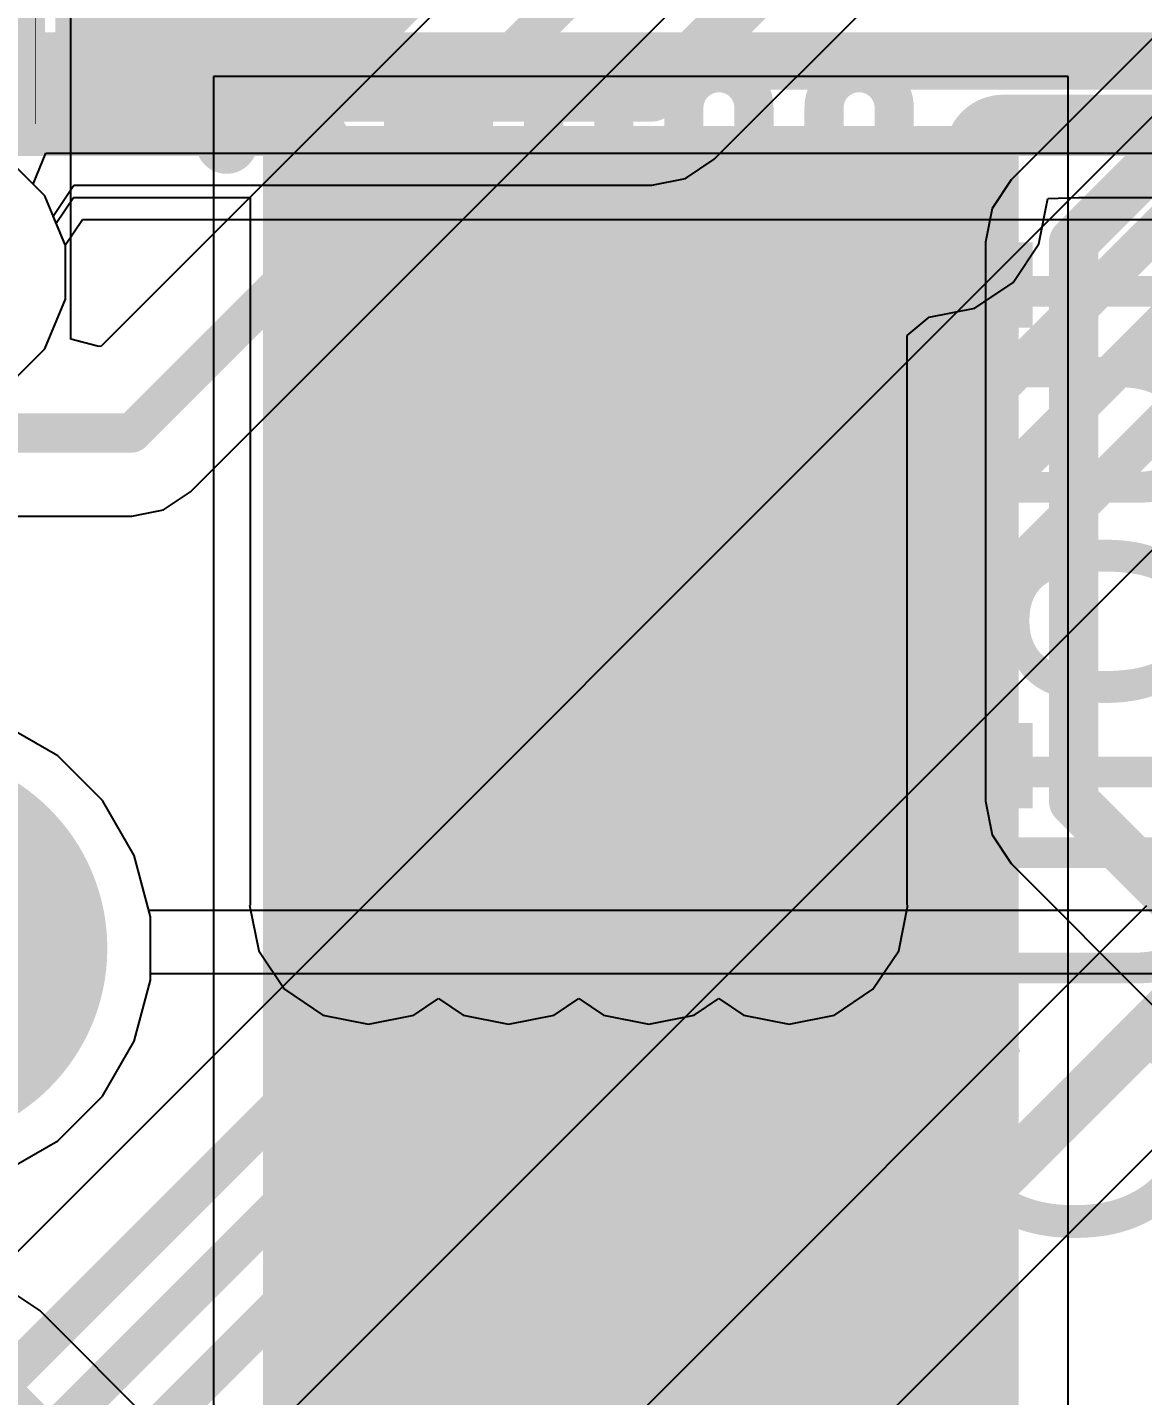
# Model space of a CAD drawing. Header units: inches. Extents: x 0 to 5271, y 0 to 5417.
# Drawn here: x 115.52 to 120.09, y 74.09 to 79.71 of the extents above; entities that cross this region are included whole.
import ezdxf

# ---------------------------------------------------------------- set-up
doc = ezdxf.new("R2010")
doc.units = ezdxf.units.IN
for name, color, linetype in [('Board_Outline', 216, 'Continuous'), ('Bottom Layer', 5, 'Continuous'), ('Bottom Overlay', 54, 'Continuous'), ('Bottom Paste', 16, 'Continuous'), ('Bottom Solder', 6, 'Continuous'), ('L2_GND1', 16, 'Continuous'), ('L3_SIG1', 76, 'Continuous'), ('L4_PWR', 90, 'Continuous'), ('L5_GND2', 156, 'Continuous'), ('L6_SIG2', 130, 'Continuous'), ('L7_GND3', 216, 'Continuous'), ('Pad Holes', 156, 'Continuous'), ('Top Layer', 1, 'Continuous'), ('Top Overlay', 2, 'Continuous'), ('Top Paste', 8, 'Continuous'), ('Top Solder', 216, 'Continuous')]:
    doc.layers.add(name, color=color, linetype=linetype)
doc.styles.add('Arial', font='', dxfattribs={"height": 0.2})
doc.styles.get('Arial').set_extended_font_data('Arial')

# ---------------------------------------------------------------- blocks, each defined once
blk = doc.blocks.new('AS0B826_S78B_7H_23')
at = {"layer": 'Pad Holes'}
h = blk.add_hatch(color=7, dxfattribs=at)
edge = h.paths.add_edge_path()
edge.add_arc((41, 21.881), 0.81, 0, 360)
at = {"layer": 'Top Layer'}
blk.add_hatch(color=1, dxfattribs=at).paths.add_polyline_path([(42.5, 25.206), (45.5, 25.206), (45.5, 20.056), (42.5, 20.056)])
at = {"layer": 'Top Paste'}
blk.add_hatch(color=8, dxfattribs=at).paths.add_polyline_path([(42.5, 25.206), (45.5, 25.206), (45.5, 20.056), (42.5, 20.056)])
at = {"layer": 'Top Solder'}
blk.add_hatch(color=216, dxfattribs=at).paths.add_polyline_path([(42.4492, 25.2568), (45.5508, 25.2568), (45.5508, 20.0052), (42.4492, 20.0052)])
at = {"layer": 'Top Overlay'}
blk.add_lwpolyline([(42.2998, 25.1872, 0.254, 0.254, 0), (42.2998, 26.0811, 0.254, 0.254, 0)], format="xyseb", dxfattribs=at)
blk.add_lwpolyline([(42.2363, 25.1872, 0.127, 0.127, 1), (42.3633, 25.1872, 0.127, 0.127, 1)], format="xyseb", close=True, dxfattribs=at)
blk = doc.blocks.new('R___0402_B_68')
at = {"layer": 'Bottom Layer'}
for points in [[(-0.2413, 0.3175), (-0.2413, -0.3175), (-0.6985, -0.3175), (-0.6985, 0.3175)], [(0.6985, 0.3175), (0.6985, -0.3175), (0.2413, -0.3175), (0.2413, 0.3175)]]:
    blk.add_hatch(color=5, dxfattribs=at).paths.add_polyline_path(points)
at = {"layer": 'Bottom Paste'}
for points in [[(-0.2413, 0.3175), (-0.2413, -0.3175), (-0.6985, -0.3175), (-0.6985, 0.3175)], [(0.6985, 0.3175), (0.6985, -0.3175), (0.2413, -0.3175), (0.2413, 0.3175)]]:
    blk.add_hatch(color=16, dxfattribs=at).paths.add_polyline_path(points)
at = {"layer": 'Bottom Solder'}
for points in [[(-0.1863, 0.3725), (-0.1863, -0.3725), (-0.7535, -0.3725), (-0.7535, 0.3725)], [(0.7535, 0.3725), (0.7535, -0.3725), (0.1863, -0.3725), (0.1863, 0.3725)]]:
    blk.add_hatch(color=6, dxfattribs=at).paths.add_polyline_path(points)
at = {"layer": 'Bottom Overlay'}
for points in [[(-0.7874, -0.4064, 0.127, 0.127, 0), (-0.7874, 0.4064, 0.127, 0.127, 0)], [(0.7874, 0.4064, 0.127, 0.127, 0), (-0.7874, 0.4064, 0.127, 0.127, 0)], [(0.7874, -0.4064, 0.127, 0.127, 0), (0.7874, 0.4064, 0.127, 0.127, 0)], [(0.8128, 0.4318, 0.00323, 0.00323, 0), (-0.8128, 0.4318, 0.00323, 0.00323, 0)], [(0.7874, -0.4064, 0.127, 0.127, 0), (-0.7874, -0.4064, 0.127, 0.127, 0)]]:
    blk.add_lwpolyline(points, format="xyseb", dxfattribs=at)
for points in [[(-0.8192, 0.4064, 0.0635, 0.0635, 1), (-0.7557, 0.4064, 0.0635, 0.0635, 1)], [(-0.8192, 0.4064, 0.0635, 0.0635, 1), (-0.7557, 0.4064, 0.0635, 0.0635, 1)], [(0.7556, 0.4064, 0.0635, 0.0635, 1), (0.8191, 0.4064, 0.0635, 0.0635, 1)], [(0.7556, 0.4064, 0.0635, 0.0635, 1), (0.8191, 0.4064, 0.0635, 0.0635, 1)], [(-0.8136, 0.4318, 0.00161, 0.00161, 1), (-0.812, 0.4318, 0.00161, 0.00161, 1)], [(0.812, 0.4318, 0.00161, 0.00161, 1), (0.8136, 0.4318, 0.00161, 0.00161, 1)], [(-0.8192, -0.4064, 0.0635, 0.0635, 1), (-0.7557, -0.4064, 0.0635, 0.0635, 1)], [(-0.8192, -0.4064, 0.0635, 0.0635, 1), (-0.7557, -0.4064, 0.0635, 0.0635, 1)], [(0.7556, -0.4064, 0.0635, 0.0635, 1), (0.8191, -0.4064, 0.0635, 0.0635, 1)], [(0.7556, -0.4064, 0.0635, 0.0635, 1), (0.8191, -0.4064, 0.0635, 0.0635, 1)]]:
    blk.add_lwpolyline(points, format="xyseb", close=True, dxfattribs=at)
blk = doc.blocks.new('CAP_0402_B_589')
at = {"layer": 'Bottom Layer'}
for points in [[(-0.2413, 0.3175), (-0.2413, -0.3175), (-0.6985, -0.3175), (-0.6985, 0.3175)], [(0.6985, 0.3175), (0.6985, -0.3175), (0.2413, -0.3175), (0.2413, 0.3175)]]:
    blk.add_hatch(color=5, dxfattribs=at).paths.add_polyline_path(points)
at = {"layer": 'Bottom Paste'}
for points in [[(-0.2413, 0.3175), (-0.2413, -0.3175), (-0.6985, -0.3175), (-0.6985, 0.3175)], [(0.6985, 0.3175), (0.6985, -0.3175), (0.2413, -0.3175), (0.2413, 0.3175)]]:
    blk.add_hatch(color=16, dxfattribs=at).paths.add_polyline_path(points)
at = {"layer": 'Bottom Solder'}
for points in [[(-0.1813, 0.3775), (-0.1813, -0.3775), (-0.7585, -0.3775), (-0.7585, 0.3775)], [(0.7585, 0.3775), (0.7585, -0.3775), (0.1813, -0.3775), (0.1813, 0.3775)]]:
    blk.add_hatch(color=6, dxfattribs=at).paths.add_polyline_path(points)
at = {"layer": 'Bottom Overlay'}
for points in [[(-0.7874, 0.4064, 0.127, 0.127, 0), (-0.2794, 0.4064, 0.127, 0.127, 0)], [(-0.7874, 0.4064, 0.127, 0.127, 0), (-0.7874, -0.4064, 0.127, 0.127, 0)], [(0.2794, 0.4064, 0.127, 0.127, 0), (0.7874, 0.4064, 0.127, 0.127, 0)], [(0.7874, 0.4064, 0.127, 0.127, 0), (0.7874, -0.4064, 0.127, 0.127, 0)], [(-0.7874, -0.4064, 0.127, 0.127, 0), (-0.2794, -0.4064, 0.127, 0.127, 0)], [(0.2794, -0.4064, 0.127, 0.127, 0), (0.7874, -0.4064, 0.127, 0.127, 0)]]:
    blk.add_lwpolyline(points, format="xyseb", dxfattribs=at)
for points in [[(-0.8191, 0.4064, 0.0635, 0.0635, 1), (-0.7556, 0.4064, 0.0635, 0.0635, 1)], [(-0.8191, 0.4064, 0.0635, 0.0635, 1), (-0.7556, 0.4064, 0.0635, 0.0635, 1)], [(-0.3111, 0.4064, 0.0635, 0.0635, 1), (-0.2476, 0.4064, 0.0635, 0.0635, 1)], [(0.2477, 0.4064, 0.0635, 0.0635, 1), (0.3112, 0.4064, 0.0635, 0.0635, 1)], [(0.7557, 0.4064, 0.0635, 0.0635, 1), (0.8192, 0.4064, 0.0635, 0.0635, 1)], [(0.7557, 0.4064, 0.0635, 0.0635, 1), (0.8192, 0.4064, 0.0635, 0.0635, 1)], [(-0.8191, -0.4064, 0.0635, 0.0635, 1), (-0.7556, -0.4064, 0.0635, 0.0635, 1)], [(-0.8191, -0.4064, 0.0635, 0.0635, 1), (-0.7556, -0.4064, 0.0635, 0.0635, 1)], [(-0.3111, -0.4064, 0.0635, 0.0635, 1), (-0.2476, -0.4064, 0.0635, 0.0635, 1)], [(0.2477, -0.4064, 0.0635, 0.0635, 1), (0.3112, -0.4064, 0.0635, 0.0635, 1)], [(0.7557, -0.4064, 0.0635, 0.0635, 1), (0.8192, -0.4064, 0.0635, 0.0635, 1)], [(0.7557, -0.4064, 0.0635, 0.0635, 1), (0.8192, -0.4064, 0.0635, 0.0635, 1)]]:
    blk.add_lwpolyline(points, format="xyseb", close=True, dxfattribs=at)

msp = doc.modelspace()

# ---------------------------------------------------------------- linework, layer by layer
at = {"layer": 'Bottom Layer'}
for p, q in [((116.1858, 77.8004), (119.8196, 81.4342)), ((118.3363, 80.9152), (115.8174, 78.3963)), ((115.6951, 78.4271), (115.6951, 79.8828)), ((120.2455, 79.7711), (119.5554, 79.081)), ((119.5554, 79.081), (119.4768, 78.9633)), ((119.4768, 78.9633), (119.4492, 78.8246)), ((119.4492, 78.8246), (119.4492, 78.8246)), ((119.4492, 78.8246), (119.4492, 76.5302)), ((115.8047, 78.3977), (115.6951, 78.4271)), ((115.8174, 78.3963), (115.8047, 78.3977)), ((116.0752, 77.7265), (116.1858, 77.8004)), ((114.745, 77.7005), (115.9448, 77.7005)), ((115.9448, 77.7005), (116.0752, 77.7265)), ((115.6409, 76.7164), (115.4156, 76.8464)), ((115.8248, 76.5325), (115.6409, 76.7164)), ((115.9549, 76.3072), (115.8248, 76.5325)), ((119.4492, 76.5302), (119.4492, 76.5302)), ((119.4492, 76.5302), (119.4768, 76.3915)), ((119.4768, 76.3915), (119.5554, 76.2738)), ((116.0222, 76.056), (115.9549, 76.3072)), ((119.5554, 76.2738), (120.1564, 75.6729)), ((116.0222, 75.7959), (116.0222, 76.056)), ((115.9549, 75.5447), (116.0222, 75.7959)), ((115.8248, 75.3194), (115.9549, 75.5447)), ((115.6409, 75.1355), (115.8248, 75.3194)), ((115.4156, 75.0055), (115.6409, 75.1355))]:
    msp.add_line(p, q, dxfattribs=at)
for points in [[(115.9448, 78.0415, 0.1608, 0.1608, 0), (119.5785, 81.6752, 0.1608, 0.1608, 0)], [(116.8144, 79.6542, 0.3048, 0.3048, 0), (117.221, 80.0608, 0.3048, 0.3048, 0)], [(116.1007, 79.6542, 0.3048, 0.3048, 0), (116.8144, 79.6542, 0.3048, 0.3048, 0)], [(119.8118, 78.8246, 0.2032, 0.2032, 0), (120.5019, 79.5147, 0.2032, 0.2032, 0)], [(119.8118, 76.5302, 0.2032, 0.2032, 0), (119.8118, 78.8246, 0.2032, 0.2032, 0)], [(113.5651, 78.0415, 0.1608, 0.1608, 0), (115.9448, 78.0415, 0.1608, 0.1608, 0)], [(119.8118, 76.5302, 0.2032, 0.2032, 0), (120.4128, 75.9292, 0.2032, 0.2032, 0)]]:
    msp.add_lwpolyline(points, format="xyseb", dxfattribs=at)
for points in [[(116.0245, 79.6542, 0.1524, 0.1524, 1), (116.1769, 79.6542, 0.1524, 0.1524, 1)], [(116.7382, 79.6542, 0.1524, 0.1524, 1), (116.8906, 79.6542, 0.1524, 0.1524, 1)], [(116.7382, 79.6542, 0.1524, 0.1524, 1), (116.8906, 79.6542, 0.1524, 0.1524, 1)], [(119.761, 78.8246, 0.1016, 0.1016, 1), (119.8626, 78.8246, 0.1016, 0.1016, 1)], [(119.761, 78.8246, 0.1016, 0.1016, 1), (119.8626, 78.8246, 0.1016, 0.1016, 1)], [(115.9046, 78.0415, 0.0804, 0.0804, 1), (115.985, 78.0415, 0.0804, 0.0804, 1)], [(115.9046, 78.0415, 0.0804, 0.0804, 1), (115.985, 78.0415, 0.0804, 0.0804, 1)], [(119.761, 76.5302, 0.1016, 0.1016, 1), (119.8626, 76.5302, 0.1016, 0.1016, 1)], [(119.761, 76.5302, 0.1016, 0.1016, 1), (119.8626, 76.5302, 0.1016, 0.1016, 1)]]:
    msp.add_lwpolyline(points, format="xyseb", close=True, dxfattribs=at)
at = {"layer": 'L2_GND1'}
for p, q in [((121.638, 80.8439), (114.9728, 74.1787)), ((118.3364, 79.1648), (119.2434, 80.0718)), ((118.2187, 79.0862), (118.3364, 79.1648)), ((118.08, 79.0586), (118.2187, 79.0862)), ((115.6226, 78.9316), (115.7074, 79.0586)), ((115.7074, 79.0586), (118.08, 79.0586)), ((118.08, 79.0586), (118.08, 79.0586)), ((115.6726, 78.8108), (115.6226, 78.9316)), ((115.6726, 78.5904), (115.6726, 78.8108)), ((115.5883, 78.3868), (115.6726, 78.5904)), ((115.4324, 78.2309), (115.5883, 78.3868)), ((115.0603, 72.4879), (120.304, 77.7316)), ((115.6409, 76.7164), (115.4156, 76.8464)), ((115.8248, 76.5325), (115.6409, 76.7164)), ((115.9549, 76.3072), (115.8248, 76.5325)), ((116.0222, 76.056), (115.9549, 76.3072)), ((116.0222, 75.7959), (116.0222, 76.056)), ((115.9549, 75.5447), (116.0222, 75.7959)), ((115.8248, 75.3194), (115.9549, 75.5447)), ((115.6409, 75.1355), (115.8248, 75.3194)), ((115.4156, 75.0055), (115.6409, 75.1355))]:
    msp.add_line(p, q, dxfattribs=at)
for points in [[(115.114, 73.8378, 0.1608, 0.1608, 0), (123.5915, 82.3153, 0.1608, 0.1608, 0)], [(114.4796, 72.7964, 0.1608, 0.1608, 0), (123.7107, 82.0275, 0.1608, 0.1608, 0)], [(114.5776, 72.4874, 0.1608, 0.1608, 0), (123.8299, 81.7397, 0.1608, 0.1608, 0)], [(118.08, 79.4212, 0.2032, 0.2032, 0), (118.987, 80.3282, 0.2032, 0.2032, 0)], [(96.2628, 79.4212, 0.2032, 0.2032, 0), (118.08, 79.4212, 0.2032, 0.2032, 0)]]:
    msp.add_lwpolyline(points, format="xyseb", dxfattribs=at)
msp.add_lwpolyline([(118.0292, 79.4212, 0.1016, 0.1016, 1), (118.1308, 79.4212, 0.1016, 0.1016, 1)], format="xyseb", close=True, dxfattribs=at)
msp.add_lwpolyline([(118.0292, 79.4212, 0.1016, 0.1016, 1), (118.1308, 79.4212, 0.1016, 0.1016, 1)], format="xyseb", close=True, dxfattribs=at)
at = {"layer": 'L3_SIG1'}
for p, q in [((115.5883, 79.0144), (115.4324, 79.1703)), ((115.6726, 78.8108), (115.5883, 79.0144)), ((115.6726, 78.5904), (115.6726, 78.8108)), ((115.5883, 78.3868), (115.6726, 78.5904)), ((115.4324, 78.2309), (115.5883, 78.3868)), ((115.6409, 76.7164), (115.4156, 76.8464)), ((115.8248, 76.5325), (115.6409, 76.7164)), ((115.9549, 76.3072), (115.8248, 76.5325)), ((116.0222, 76.056), (115.9549, 76.3072)), ((116.0222, 75.7959), (116.0222, 76.056)), ((115.9549, 75.5447), (116.0222, 75.7959)), ((115.8248, 75.3194), (115.9549, 75.5447)), ((115.6409, 75.1355), (115.8248, 75.3194)), ((115.4156, 75.0055), (115.6409, 75.1355))]:
    msp.add_line(p, q, dxfattribs=at)
at = {"layer": 'L4_PWR'}
for p, q in [((115.5883, 79.0144), (115.4324, 79.1703)), ((115.6726, 78.8108), (115.5883, 79.0144)), ((115.6726, 78.5904), (115.6726, 78.8108)), ((115.5883, 78.3868), (115.6726, 78.5904)), ((115.4324, 78.2309), (115.5883, 78.3868)), ((115.6409, 76.7164), (115.4156, 76.8464)), ((115.8248, 76.5325), (115.6409, 76.7164)), ((115.9549, 76.3072), (115.8248, 76.5325)), ((116.0153, 76.0818), (115.9549, 76.3072)), ((122.0452, 76.0818), (116.0153, 76.0818)), ((116.0222, 75.7959), (116.0222, 75.8228)), ((116.0222, 75.8228), (122.0452, 75.8228)), ((115.9549, 75.5447), (116.0222, 75.7959)), ((115.8248, 75.3194), (115.9549, 75.5447)), ((115.6409, 75.1355), (115.8248, 75.3194)), ((115.4156, 75.0055), (115.6409, 75.1355))]:
    msp.add_line(p, q, dxfattribs=at)
at = {"layer": 'L5_GND2'}
for p, q in [((115.5395, 79.0632), (115.5921, 79.1902)), ((115.5921, 79.1902), (130.8182, 79.1902)), ((115.5883, 79.0144), (115.5395, 79.0632)), ((115.6726, 78.8108), (115.5883, 79.0144)), ((115.6726, 78.5904), (115.6726, 78.8108)), ((115.5883, 78.3868), (115.6726, 78.5904)), ((115.4324, 78.2309), (115.5883, 78.3868)), ((115.6409, 76.7164), (115.4156, 76.8464)), ((115.8248, 76.5325), (115.6409, 76.7164)), ((115.9549, 76.3072), (115.8248, 76.5325)), ((116.0222, 76.056), (115.9549, 76.3072)), ((116.0222, 75.7959), (116.0222, 76.056)), ((115.9549, 75.5447), (116.0222, 75.7959)), ((115.8248, 75.3194), (115.9549, 75.5447)), ((115.6409, 75.1355), (115.8248, 75.3194)), ((115.4156, 75.0055), (115.6409, 75.1355))]:
    msp.add_line(p, q, dxfattribs=at)
msp.add_lwpolyline([(94.8944, 79.5528, 0.2032, 0.2032, 0), (135.8096, 79.5528, 0.2032, 0.2032, 0)], format="xyseb", dxfattribs=at)
at = {"layer": 'L6_SIG2'}
for p, q in [((115.6344, 78.9031), (115.705, 79.0087)), ((115.705, 79.0087), (116.4315, 79.0087)), ((116.4315, 79.0087), (116.4315, 76.1028)), ((119.6691, 78.8175), (119.7062, 79.0041)), ((119.7062, 79.0041), (119.8313, 79.0087)), ((119.8313, 79.0087), (129.6924, 79.0087)), ((115.6726, 78.8108), (115.6344, 78.9031)), ((115.6726, 78.5904), (115.6726, 78.8108)), ((119.5634, 78.6593), (119.6691, 78.8175)), ((119.4052, 78.5536), (119.5634, 78.6593)), ((115.5883, 78.3868), (115.6726, 78.5904)), ((119.2186, 78.5164), (119.4052, 78.5536)), ((119.1279, 78.442), (119.2186, 78.5164)), ((119.1279, 76.1028), (119.1279, 78.442)), ((115.4324, 78.2309), (115.5883, 78.3868)), ((115.6409, 76.7164), (115.4156, 76.8464)), ((115.8248, 76.5325), (115.6409, 76.7164)), ((115.9549, 76.3072), (115.8248, 76.5325)), ((116.0222, 76.056), (115.9549, 76.3072)), ((116.4315, 76.1028), (116.4287, 76.1028)), ((116.4287, 76.1028), (116.4658, 75.9162)), ((119.0936, 75.9162), (119.1307, 76.1028)), ((119.1307, 76.1028), (119.1279, 76.1028)), ((116.0222, 75.7959), (116.0222, 76.056)), ((116.4658, 75.9162), (116.5715, 75.758)), ((118.9878, 75.758), (119.0936, 75.9162)), ((115.9549, 75.5447), (116.0222, 75.7959)), ((116.5715, 75.758), (116.7297, 75.6522)), ((117.1029, 75.6522), (117.2041, 75.7198)), ((117.2041, 75.7198), (117.3053, 75.6522)), ((117.6785, 75.6522), (117.7797, 75.7198)), ((117.7797, 75.7198), (117.8808, 75.6522)), ((118.2541, 75.6522), (118.3552, 75.7198)), ((118.3552, 75.7198), (118.4564, 75.6522)), ((118.8296, 75.6522), (118.9878, 75.758)), ((116.7297, 75.6522), (116.9163, 75.6151)), ((116.9163, 75.6151), (117.1029, 75.6522)), ((117.3053, 75.6522), (117.4919, 75.6151)), ((117.4919, 75.6151), (117.6785, 75.6522)), ((117.8808, 75.6522), (118.0675, 75.6151)), ((118.0675, 75.6151), (118.2541, 75.6522)), ((118.4564, 75.6522), (118.643, 75.6151)), ((118.643, 75.6151), (118.8296, 75.6522)), ((115.8248, 75.3194), (115.9549, 75.5447)), ((115.6409, 75.1355), (115.8248, 75.3194)), ((115.4156, 75.0055), (115.6409, 75.1355))]:
    msp.add_line(p, q, dxfattribs=at)
for points in [[(117.0602, 79.3762, 0.1608, 0.1608, -1), (117.348, 79.3762, 0.1608, 0.1608, 0)], [(117.6358, 79.3762, 0.1608, 0.1608, -1), (117.9236, 79.3762, 0.1608, 0.1608, 0)], [(118.2113, 79.3764, 0.1608, 0.1608, -1), (118.4991, 79.3764, 0.1608, 0.1608, 0)], [(118.7869, 79.3767, 0.1608, 0.1608, -1), (119.0747, 79.3767, 0.1608, 0.1608, 0)], [(114.6059, 79.3496, 0.1608, 0.1608, 0), (116.2435, 79.3496, 0.1608, 0.1608, 0)], [(116.2435, 79.3496, 0.1608, 0.1608, 0), (116.6117, 79.3496, 0.1608, 0.1608, 0)], [(116.6117, 79.3496, 0.1608, 0.1608, -0.414214), (116.7724, 79.1888, 0.1608, 0.1608, 0)], [(117.0602, 76.1028, 0.1608, 0.1608, 0), (117.0602, 79.3762, 0.1608, 0.1608, 0)], [(117.348, 76.1028, 0.1608, 0.1608, 0), (117.348, 79.3762, 0.1608, 0.1608, 0)], [(117.6358, 76.1028, 0.1608, 0.1608, 0), (117.6358, 79.3762, 0.1608, 0.1608, 0)], [(117.9236, 76.1028, 0.1608, 0.1608, 0), (117.9236, 79.3762, 0.1608, 0.1608, 0)], [(118.2113, 76.1028, 0.1608, 0.1608, 0), (118.2113, 79.3764, 0.1608, 0.1608, 0)], [(118.4991, 76.1028, 0.1608, 0.1608, 0), (118.4991, 79.3764, 0.1608, 0.1608, 0)], [(118.7869, 76.1028, 0.1608, 0.1608, 0), (118.7869, 79.3767, 0.1608, 0.1608, 0)], [(119.0747, 79.0041, 0.1608, 0.1608, 0), (119.0747, 79.3767, 0.1608, 0.1608, 0)], [(119.3625, 79.1888, 0.1608, 0.1608, -0.414214), (119.5233, 79.3496, 0.1608, 0.1608, 0)], [(119.5233, 79.3496, 0.1608, 0.1608, 0), (121.0581, 79.3496, 0.1608, 0.1608, 0)], [(116.7724, 76.1028, 0.1608, 0.1608, 0), (116.7724, 79.1888, 0.1608, 0.1608, 0)], [(119.3625, 79.0041, 0.1608, 0.1608, 0), (119.3625, 79.1888, 0.1608, 0.1608, 0)], [(119.3625, 79.0041, 0.1608, 0.1608, -1), (119.0747, 79.0041, 0.1608, 0.1608, 0)], [(117.0602, 76.1028, 0.1608, 0.1608, -1), (116.7724, 76.1028, 0.1608, 0.1608, 0)], [(117.6358, 76.1028, 0.1608, 0.1608, -1), (117.348, 76.1028, 0.1608, 0.1608, 0)], [(118.2113, 76.1028, 0.1608, 0.1608, -1), (117.9236, 76.1028, 0.1608, 0.1608, 0)], [(118.7869, 76.1028, 0.1608, 0.1608, -1), (118.4991, 76.1028, 0.1608, 0.1608, 0)]]:
    msp.add_lwpolyline(points, format="xyseb", dxfattribs=at)
for points in [[(116.2033, 79.3496, 0.0804, 0.0804, 1), (116.2837, 79.3496, 0.0804, 0.0804, 1)], [(116.2033, 79.3496, 0.0804, 0.0804, 1), (116.2837, 79.3496, 0.0804, 0.0804, 1)], [(116.5715, 79.3496, 0.0804, 0.0804, 1), (116.6518, 79.3496, 0.0804, 0.0804, 1)], [(116.5715, 79.3496, 0.0804, 0.0804, 1), (116.6518, 79.3496, 0.0804, 0.0804, 1)], [(117.02, 79.3762, 0.0804, 0.0804, 1), (117.1004, 79.3762, 0.0804, 0.0804, 1)], [(117.02, 79.3762, 0.0804, 0.0804, 1), (117.1004, 79.3762, 0.0804, 0.0804, 1)], [(117.3078, 79.3762, 0.0804, 0.0804, 1), (117.3882, 79.3762, 0.0804, 0.0804, 1)], [(117.3078, 79.3762, 0.0804, 0.0804, 1), (117.3882, 79.3762, 0.0804, 0.0804, 1)], [(117.5956, 79.3762, 0.0804, 0.0804, 1), (117.676, 79.3762, 0.0804, 0.0804, 1)], [(117.5956, 79.3762, 0.0804, 0.0804, 1), (117.676, 79.3762, 0.0804, 0.0804, 1)], [(117.8834, 79.3762, 0.0804, 0.0804, 1), (117.9638, 79.3762, 0.0804, 0.0804, 1)], [(117.8834, 79.3762, 0.0804, 0.0804, 1), (117.9638, 79.3762, 0.0804, 0.0804, 1)], [(118.1712, 79.3764, 0.0804, 0.0804, 1), (118.2515, 79.3764, 0.0804, 0.0804, 1)], [(118.1712, 79.3764, 0.0804, 0.0804, 1), (118.2515, 79.3764, 0.0804, 0.0804, 1)], [(118.4589, 79.3764, 0.0804, 0.0804, 1), (118.5393, 79.3764, 0.0804, 0.0804, 1)], [(118.4589, 79.3764, 0.0804, 0.0804, 1), (118.5393, 79.3764, 0.0804, 0.0804, 1)], [(118.7467, 79.3767, 0.0804, 0.0804, 1), (118.8271, 79.3767, 0.0804, 0.0804, 1)], [(118.7467, 79.3767, 0.0804, 0.0804, 1), (118.8271, 79.3767, 0.0804, 0.0804, 1)], [(119.0345, 79.3767, 0.0804, 0.0804, 1), (119.1149, 79.3767, 0.0804, 0.0804, 1)], [(119.0345, 79.3767, 0.0804, 0.0804, 1), (119.1149, 79.3767, 0.0804, 0.0804, 1)], [(119.4831, 79.3496, 0.0804, 0.0804, 1), (119.5635, 79.3496, 0.0804, 0.0804, 1)], [(119.4831, 79.3496, 0.0804, 0.0804, 1), (119.5635, 79.3496, 0.0804, 0.0804, 1)], [(116.7322, 79.1888, 0.0804, 0.0804, 1), (116.8126, 79.1888, 0.0804, 0.0804, 1)], [(116.7322, 79.1888, 0.0804, 0.0804, 1), (116.8126, 79.1888, 0.0804, 0.0804, 1)], [(119.3223, 79.1888, 0.0804, 0.0804, 1), (119.4027, 79.1888, 0.0804, 0.0804, 1)], [(119.3223, 79.1888, 0.0804, 0.0804, 1), (119.4027, 79.1888, 0.0804, 0.0804, 1)], [(119.0345, 79.0041, 0.0804, 0.0804, 1), (119.1149, 79.0041, 0.0804, 0.0804, 1)], [(119.0345, 79.0041, 0.0804, 0.0804, 1), (119.1149, 79.0041, 0.0804, 0.0804, 1)], [(119.3223, 79.0041, 0.0804, 0.0804, 1), (119.4027, 79.0041, 0.0804, 0.0804, 1)], [(119.3223, 79.0041, 0.0804, 0.0804, 1), (119.4027, 79.0041, 0.0804, 0.0804, 1)], [(116.7322, 76.1028, 0.0804, 0.0804, 1), (116.8126, 76.1028, 0.0804, 0.0804, 1)], [(116.7322, 76.1028, 0.0804, 0.0804, 1), (116.8126, 76.1028, 0.0804, 0.0804, 1)], [(117.02, 76.1028, 0.0804, 0.0804, 1), (117.1004, 76.1028, 0.0804, 0.0804, 1)], [(117.02, 76.1028, 0.0804, 0.0804, 1), (117.1004, 76.1028, 0.0804, 0.0804, 1)], [(117.3078, 76.1028, 0.0804, 0.0804, 1), (117.3882, 76.1028, 0.0804, 0.0804, 1)], [(117.3078, 76.1028, 0.0804, 0.0804, 1), (117.3882, 76.1028, 0.0804, 0.0804, 1)], [(117.5956, 76.1028, 0.0804, 0.0804, 1), (117.676, 76.1028, 0.0804, 0.0804, 1)], [(117.5956, 76.1028, 0.0804, 0.0804, 1), (117.676, 76.1028, 0.0804, 0.0804, 1)], [(117.8834, 76.1028, 0.0804, 0.0804, 1), (117.9638, 76.1028, 0.0804, 0.0804, 1)], [(117.8834, 76.1028, 0.0804, 0.0804, 1), (117.9638, 76.1028, 0.0804, 0.0804, 1)], [(118.1712, 76.1028, 0.0804, 0.0804, 1), (118.2515, 76.1028, 0.0804, 0.0804, 1)], [(118.1712, 76.1028, 0.0804, 0.0804, 1), (118.2515, 76.1028, 0.0804, 0.0804, 1)], [(118.4589, 76.1028, 0.0804, 0.0804, 1), (118.5393, 76.1028, 0.0804, 0.0804, 1)], [(118.4589, 76.1028, 0.0804, 0.0804, 1), (118.5393, 76.1028, 0.0804, 0.0804, 1)], [(118.7467, 76.1028, 0.0804, 0.0804, 1), (118.8271, 76.1028, 0.0804, 0.0804, 1)], [(118.7467, 76.1028, 0.0804, 0.0804, 1), (118.8271, 76.1028, 0.0804, 0.0804, 1)]]:
    msp.add_lwpolyline(points, format="xyseb", close=True, dxfattribs=at)
at = {"layer": 'L7_GND3'}
for p, q in [((115.6718, 78.8128), (115.7423, 78.9184)), ((115.7423, 78.9184), (121.5677, 78.9184)), ((115.6726, 78.8108), (115.6718, 78.8128)), ((115.6726, 78.5904), (115.6726, 78.8108)), ((115.5883, 78.3868), (115.6726, 78.5904)), ((115.4324, 78.2309), (115.5883, 78.3868)), ((115.6409, 76.7164), (115.4156, 76.8464)), ((115.8248, 76.5325), (115.6409, 76.7164)), ((115.9549, 76.3072), (115.8248, 76.5325)), ((116.0222, 76.056), (115.9549, 76.3072)), ((116.0222, 75.7959), (116.0222, 76.056)), ((120.1112, 76.1008), (117.2964, 73.286)), ((115.9549, 75.5447), (116.0222, 75.7959)), ((115.8248, 75.3194), (115.9549, 75.5447)), ((115.6409, 75.1355), (115.8248, 75.3194)), ((117.7875, 72.7516), (120.3063, 75.2704)), ((115.4156, 75.0055), (115.6409, 75.1355))]:
    msp.add_line(p, q, dxfattribs=at)
for points in [[(89.9126, 79.6356, 0.1016, 0.1016, 0), (120.0587, 79.6356, 0.1016, 0.1016, 0)], [(120.0587, 79.6356, 0.1016, 0.1016, 0), (121.5677, 79.6356, 0.1016, 0.1016, 0)], [(88.0139, 79.2292, 0.1016, 0.1016, 0), (120.0587, 79.2292, 0.1016, 0.1016, 0)], [(120.0587, 79.2292, 0.1016, 0.1016, 0), (121.5677, 79.2292, 0.1016, 0.1016, 0)], [(117.4466, 72.9234, 0.2032, 0.2032, 0), (120.3676, 75.8444, 0.2032, 0.2032, 0)]]:
    msp.add_lwpolyline(points, format="xyseb", dxfattribs=at)
for points in [[(120.0333, 79.6356, 0.0508, 0.0508, 1), (120.0841, 79.6356, 0.0508, 0.0508, 1)], [(120.0333, 79.6356, 0.0508, 0.0508, 1), (120.0841, 79.6356, 0.0508, 0.0508, 1)], [(120.0333, 79.2292, 0.0508, 0.0508, 1), (120.0841, 79.2292, 0.0508, 0.0508, 1)], [(120.0333, 79.2292, 0.0508, 0.0508, 1), (120.0841, 79.2292, 0.0508, 0.0508, 1)]]:
    msp.add_lwpolyline(points, format="xyseb", close=True, dxfattribs=at)
at = {"layer": 'Top Layer'}
for p, q in [((119.7884, 79.505), (116.2804, 79.505)), ((116.2804, 79.505), (116.2804, 73.9543)), ((119.7884, 73.847), (119.7884, 79.505)), ((115.5883, 79.0144), (115.4324, 79.1703)), ((115.6726, 78.8108), (115.5883, 79.0144)), ((115.6726, 78.5904), (115.6726, 78.8108)), ((115.5883, 78.3868), (115.6726, 78.5904)), ((115.4324, 78.2309), (115.5883, 78.3868)), ((115.6409, 76.7164), (115.4156, 76.8464)), ((115.8248, 76.5325), (115.6409, 76.7164)), ((115.9549, 76.3072), (115.8248, 76.5325)), ((116.0222, 76.056), (115.9549, 76.3072)), ((116.0222, 75.7959), (116.0222, 76.056)), ((115.9549, 75.5447), (116.0222, 75.7959)), ((115.8248, 75.3194), (115.9549, 75.5447)), ((115.6409, 75.1355), (115.8248, 75.3194)), ((115.4156, 75.0055), (115.6409, 75.1355)), ((115.5668, 74.4396), (115.4562, 74.5135)), ((116.1534, 73.853), (115.5668, 74.4396))]:
    msp.add_line(p, q, dxfattribs=at)
msp.add_lwpolyline([(115.3257, 74.1985, 0.1608, 0.1608, 0), (116.6857, 72.8386, 0.1608, 0.1608, 0)], format="xyseb", dxfattribs=at)

# ---------------------------------------------------------------- block references
for name, p, rotation in [('R___0402_B_68', (115.1186, 80.124), 270), ('CAP_0402_B_589', (116.1007, 80.124), 90)]:
    msp.add_blockref(name, p, dxfattribs=dict(rotation=rotation))
msp.add_blockref('AS0B826_S78B_7H_23', (74.0344, 54.045))

# ---------------------------------------------------------------- texts
at = {"layer": 'Board_Outline', "style": 'Arial'}
msp.add_text('Cutout', height=1.016, rotation=90, dxfattribs=at).set_placement((120.3284, 74.6653))

doc.saveas('drawing.dxf')
